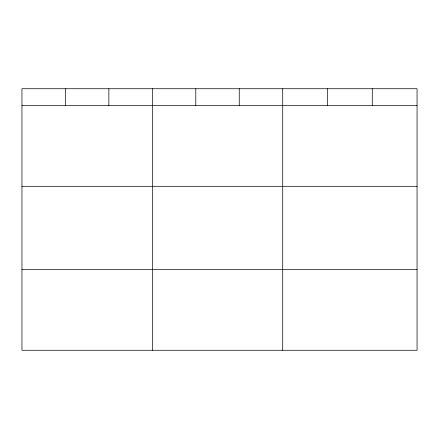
<?xml version="1.0" encoding="UTF-8"?>
<svg xmlns="http://www.w3.org/2000/svg" width="439" height="439" viewBox="0 0 439 439"><rect width="100%" height="100%" fill="white"/><g stroke="black" fill="none" stroke-linecap="round" stroke-linejoin="round"><path stroke-width="0.66" d="M417.05 186.312L417.05 88.727L21.95 88.727L21.95 350.273L417.05 350.273L417.05 186.312L21.95 186.312M21.95 105.558L417.05 105.558M21.95 269.519L417.05 269.519M372.272 88.727L372.272 105.558M327.494 88.727L327.494 105.558M282.716 88.727L282.716 350.273M239.255 88.727L239.255 105.558M195.794 88.727L195.794 105.558M152.333 88.727L152.333 350.273M108.872 88.727L108.872 105.558M65.411 88.727L65.411 105.558"/></g></svg>
